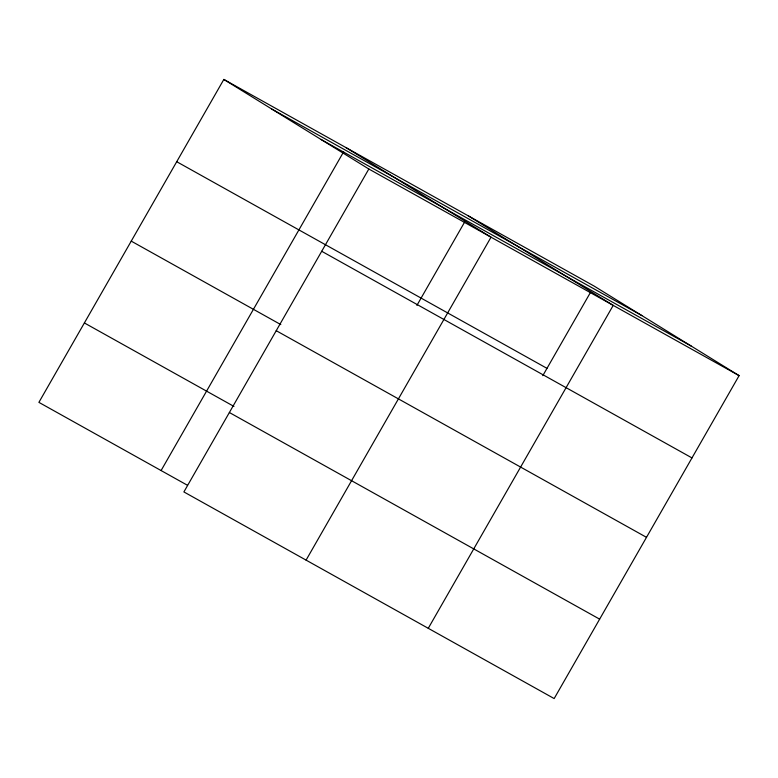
<?xml version="1.0" encoding="UTF-8"?>
<svg xmlns="http://www.w3.org/2000/svg" width="778" height="778" viewBox="0 0 778 778"><rect width="100%" height="100%" fill="white"/><g stroke="black" fill="none" stroke-linecap="round" stroke-linejoin="round"><path stroke-width="1.17" d="M223.84 79.434L368.83 169.001L183.89 491.929L554.16 698.566L739.1 375.638L594.11 286.071L223.84 79.434L38.9 402.362L187.42 485.248M161.085 470.554L343.613 151.846M416.901 305.414L464.592 222.148M306.085 560.111L491.025 237.193L346.025 147.626M542.801 375.667L590.483 292.402M428.27 628.303L613.21 305.384L468.22 215.817M271.687 108.998L641.957 315.635M320.983 139.447L691.253 346.084M368.83 169.001L739.1 375.638M176.723 161.717L546.983 368.354M321.713 251.284L691.982 457.921M131.239 241.131L280.809 324.601M276.229 330.689L646.499 537.335M84.384 322.948L233.954 406.417M229.374 412.515L599.644 619.152"/></g></svg>
